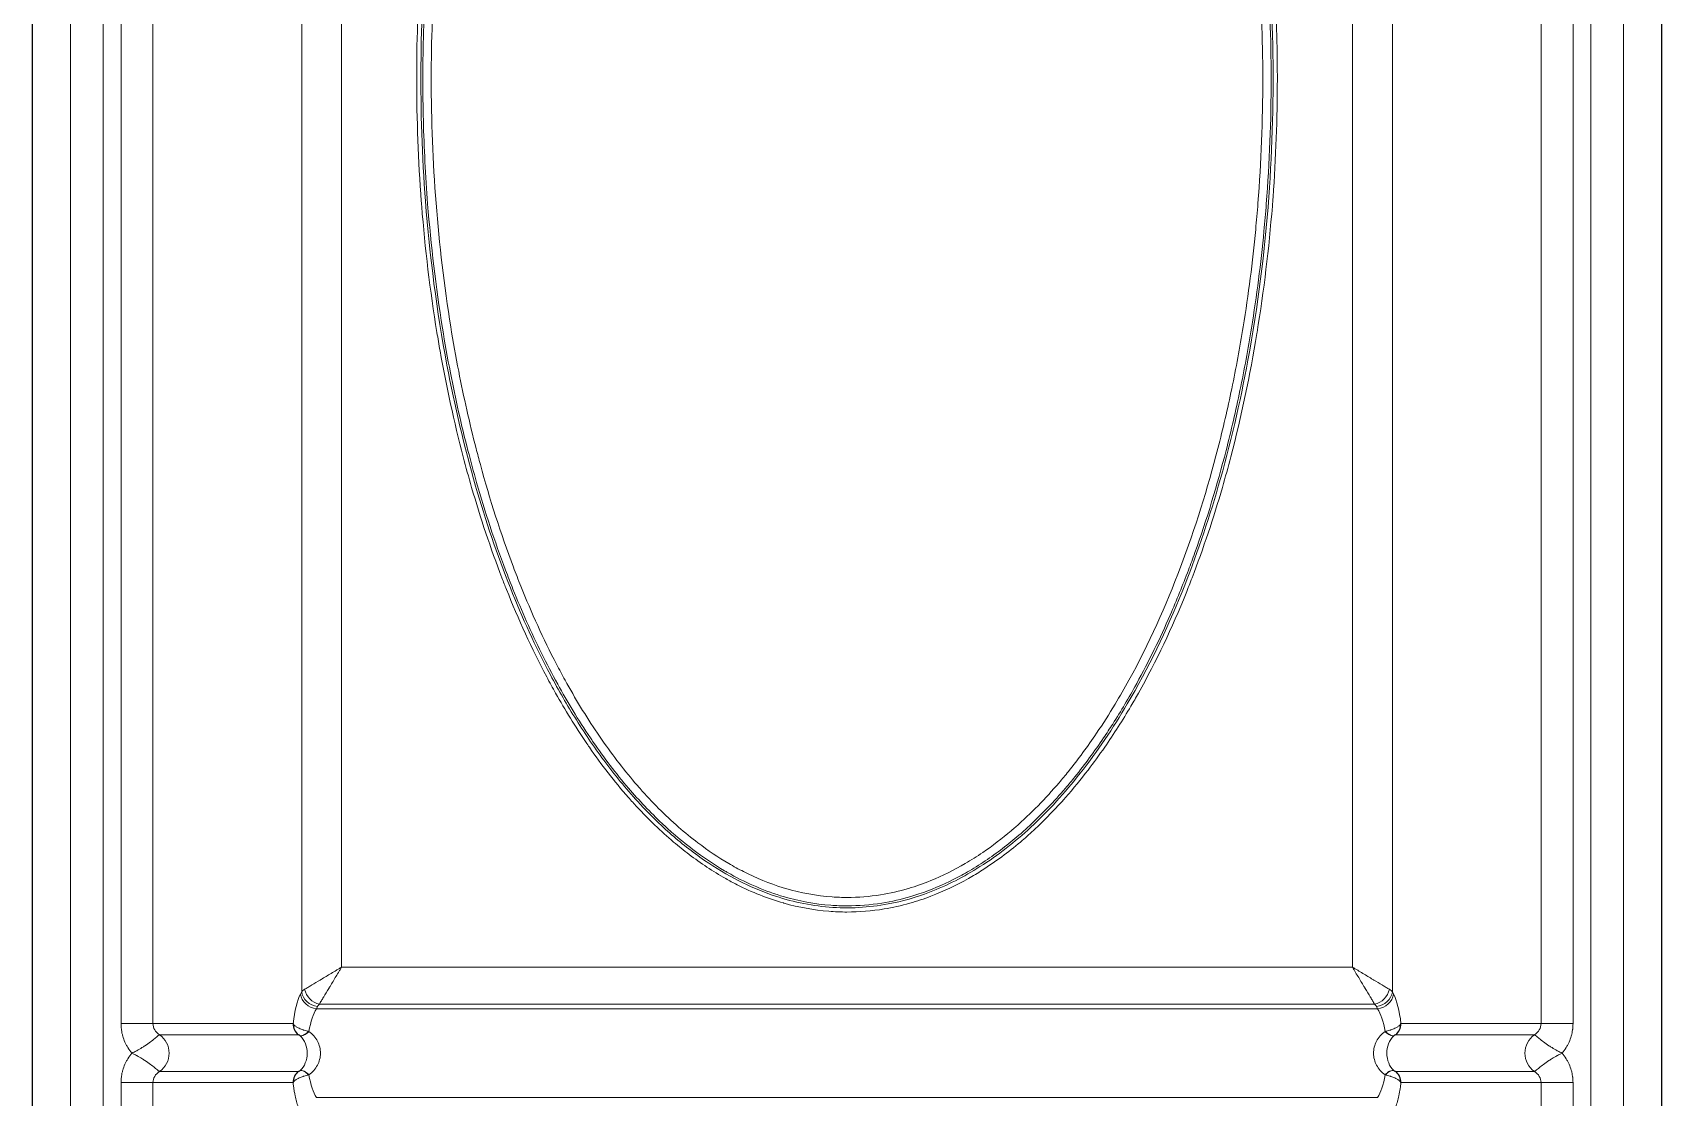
# Model space of a CAD drawing. Header units: millimetres. Extents: x 0 to 1486, y 0 to 1051.
# Drawn here: x 340.54 to 370.24, y 372.31 to 391.74 of the extents above; entities that cross this region are included whole.
import ezdxf

# ---------------------------------------------------------------- set-up
doc = ezdxf.new("R2010")
doc.units = ezdxf.units.MM
doc.header["$LTSCALE"] = 1.25
doc.layers.add('Sichtbare Kanten(DIN)', color=7, linetype='Continuous', lineweight=25, true_color=0x262659)
doc.layers.add('Sichtbare tangentiale Kanten(DIN)', color=7, linetype='Continuous', lineweight=15, true_color=0x1a1a3e)

msp = doc.modelspace()

# ---------------------------------------------------------------- linework, layer by layer
at = {"layer": 'Sichtbare Kanten(DIN)'}
for p, q in [((340.538, 298.796), (340.538, 411.92)), ((370.238, 411.92), (370.238, 298.796))]:
    msp.add_line(p, q, dxfattribs=at)
for centre, major_axis, ratio, start_param, end_param in [((345.53, 373.656), (0, 0.25), 0.970296, 1.570803, 2.513321), ((365.247, 373.656), (0, 0.25), 0.970296, 3.769864, 4.712382), ((345.577, 373.625), (0.169, 0.184), 0.314992, 3.841338, 4.381961), ((365.199, 373.625), (-0.169, 0.184), 0.314992, 1.901224, 2.441847), ((345.53, 372.581), (0, 0.25), 0.970296, 0.628271, 1.570789), ((345.577, 372.612), (-0.169, 0.184), 0.314992, 5.042817, 5.580031), ((365.199, 372.612), (0.169, 0.184), 0.314992, 0.703155, 1.240368), ((365.247, 372.581), (0, 0.25), 0.970296, 4.712396, 5.654914)]:
    msp.add_ellipse(centre, major_axis=major_axis, ratio=ratio, start_param=start_param, end_param=end_param, dxfattribs=at)
at = {"layer": 'Sichtbare tangentiale Kanten(DIN)'}
for p, q in [((341.232, 299.49), (341.232, 411.227)), ((341.823, 299.49), (341.823, 411.227)), ((368.954, 299.49), (368.954, 411.227)), ((369.545, 299.49), (369.545, 411.227)), ((342.151, 409.737), (342.151, 373.656)), ((342.733, 409.737), (342.733, 373.656)), ((368.044, 409.737), (368.044, 373.656)), ((368.626, 409.737), (368.626, 373.656)), ((345.445, 407.026), (345.445, 374.238)), ((346.172, 407.026), (346.172, 374.686)), ((364.604, 407.026), (364.604, 374.686)), ((365.332, 407.026), (365.332, 374.238)), ((346.172, 374.686), (364.604, 374.686)), ((345.445, 374.238), (345.423, 374.196)), ((365.332, 374.238), (365.353, 374.196)), ((345.736, 373.969), (345.714, 373.926)), ((345.714, 373.926), (365.062, 373.926)), ((345.768, 374.012), (365.008, 374.012)), ((365.041, 373.969), (365.062, 373.926)), ((342.733, 373.656), (342.151, 373.656)), ((345.287, 373.656), (342.733, 373.656)), ((365.489, 373.656), (368.044, 373.656)), ((368.044, 373.656), (368.626, 373.656)), ((345.387, 373.453), (342.854, 373.453)), ((365.389, 373.453), (367.923, 373.453)), ((342.854, 372.783), (345.387, 372.783)), ((367.923, 372.783), (365.389, 372.783)), ((342.733, 372.581), (342.151, 372.581)), ((342.151, 338.136), (342.151, 372.581)), ((342.733, 338.136), (342.733, 372.581)), ((342.733, 372.581), (345.287, 372.581)), ((368.044, 372.581), (365.489, 372.581)), ((368.044, 372.581), (368.626, 372.581)), ((368.044, 338.136), (368.044, 372.581)), ((368.626, 338.136), (368.626, 372.581)), ((345.714, 372.31), (365.062, 372.31))]:
    msp.add_line(p, q, dxfattribs=at)
for centre, start, end in [((342.618, 373.118), 305.1797, 54.8203), ((368.159, 373.118), 125.1797, 234.8203)]:
    msp.add_arc(centre, 0.41, start, end, dxfattribs=at)
for centre, major_axis, ratio, start_param, end_param in [((346.226, 374.186), (-0.803, 0), 0.281851, 5.844325, 6.048636), ((345.736, 374.238), (-0.267, 0.136), 0.876427, 0.526369, 1.990584), ((345.768, 374.282), (-0.212, 0.212), 0.822157, 0.88269, 2.258902), ((365.008, 374.282), (0.212, 0.212), 0.822157, 4.024283, 5.400495), ((365.041, 374.238), (0.267, 0.136), 0.876427, 4.292601, 5.756816), ((364.551, 374.186), (0.803, 0), 0.281851, 0.234549, 0.438861), ((345.554, 373.121), (0.001, 1.197), 0.249407, 0.455865, 1.108171), ((345.714, 374.196), (-0.267, 0.136), 0.876427, 0.526369, 1.990584), ((345.846, 373.118), (0, 0.9), 0.332438, 0.455272, 1.11457), ((346.261, 373.917), (-0.539, 0), 0.439726, 5.869599, 6.063499), ((364.515, 373.917), (0.539, 0), 0.439726, 0.219686, 0.413587), ((365.062, 374.196), (0.267, 0.136), 0.876427, 4.292601, 5.756816), ((364.931, 373.118), (0, 0.9), 0.332438, 5.168615, 5.827913), ((365.223, 373.121), (-0.001, 1.197), 0.249407, 5.175014, 5.827321), ((343.027, 373.656), (-0.294, 0), 0.850826, 0.000149, 0.942731), ((367.75, 373.656), (0.294, 0), 0.850826, 5.340455, 6.283036), ((345.577, 373.625), (-0.169, -0.184), 0.314992, 0.165941, 0.699745), ((365.199, 373.625), (0.169, -0.184), 0.314992, 5.58344, 6.117244), ((343.027, 372.581), (0.294, 0), 0.850826, 2.198862, 3.141444), ((345.577, 372.612), (-0.169, 0.184), 0.314992, 5.580031, 6.117244), ((365.199, 372.612), (0.169, 0.184), 0.314992, 0.165941, 0.703155), ((367.75, 372.581), (-0.294, 0), 0.850826, 3.141742, 4.084323), ((345.846, 373.118), (0, 0.9), 0.332438, 2.027021, 2.68632), ((364.931, 373.118), (0, 0.9), 0.332438, 3.596865, 4.256164)]:
    msp.add_ellipse(centre, major_axis=major_axis, ratio=ratio, start_param=start_param, end_param=end_param, dxfattribs=at)
for points, knots in [([(355.388, 406.085), (355.601, 406.085), (355.815, 406.068), (356.025, 406.035), (356.197, 406.008), (356.367, 405.971), (356.534, 405.924), (356.71, 405.874), (356.882, 405.814), (357.051, 405.744), (357.24, 405.665), (357.423, 405.575), (357.601, 405.475), (357.733, 405.4), (357.863, 405.32), (357.989, 405.235), (358.183, 405.103), (358.37, 404.96), (358.549, 404.809), (358.641, 404.731), (358.73, 404.651), (358.817, 404.57), (359.012, 404.387), (359.198, 404.195), (359.374, 403.994), (359.598, 403.74), (359.807, 403.474), (360.003, 403.198), (360.031, 403.158), (360.059, 403.118), (360.087, 403.078), (360.307, 402.76), (360.511, 402.431), (360.7, 402.094), (360.725, 402.05), (360.75, 402.006), (360.774, 401.962), (360.935, 401.667), (361.086, 401.366), (361.228, 401.061), (361.391, 400.708), (361.542, 400.35), (361.681, 399.987), (361.956, 399.272), (362.187, 398.54), (362.381, 397.8), (362.383, 397.794), (362.384, 397.788), (362.386, 397.782), (362.582, 397.033), (362.74, 396.275), (362.865, 395.511), (362.932, 395.106), (362.989, 394.699), (363.037, 394.291), (363.079, 393.931), (363.115, 393.569), (363.143, 393.207), (363.189, 392.628), (363.218, 392.047), (363.229, 391.466), (363.233, 391.273), (363.235, 391.081), (363.235, 390.889), (363.235, 390.168), (363.209, 389.448), (363.156, 388.73), (363.152, 388.677), (363.148, 388.623), (363.144, 388.57), (363.082, 387.799), (362.99, 387.03), (362.865, 386.266), (362.864, 386.258), (362.863, 386.25), (362.861, 386.243), (362.737, 385.487), (362.58, 384.736), (362.386, 383.996), (362.337, 383.809), (362.286, 383.623), (362.233, 383.438), (362.071, 382.88), (361.888, 382.328), (361.679, 381.786), (361.644, 381.693), (361.607, 381.6), (361.57, 381.507), (361.318, 380.882), (361.031, 380.271), (360.701, 379.683), (360.656, 379.605), (360.611, 379.527), (360.566, 379.449), (360.415, 379.194), (360.256, 378.943), (360.087, 378.699), (359.989, 378.558), (359.887, 378.418), (359.783, 378.282), (359.652, 378.111), (359.516, 377.945), (359.374, 377.783), (359.189, 377.573), (358.995, 377.371), (358.789, 377.181), (358.711, 377.109), (358.631, 377.038), (358.549, 376.969), (358.329, 376.783), (358.097, 376.61), (357.854, 376.455), (357.771, 376.402), (357.686, 376.351), (357.601, 376.303), (357.382, 376.179), (357.154, 376.071), (356.919, 375.981), (356.793, 375.933), (356.664, 375.89), (356.534, 375.853), (356.379, 375.809), (356.221, 375.774), (356.063, 375.748), (355.84, 375.711), (355.614, 375.692), (355.388, 375.692), (355.277, 375.692), (355.166, 375.697), (355.055, 375.706), (354.781, 375.728), (354.508, 375.778), (354.243, 375.853), (354.238, 375.854), (354.234, 375.856), (354.229, 375.857), (353.937, 375.94), (353.654, 376.054), (353.383, 376.191), (353.313, 376.227), (353.244, 376.264), (353.176, 376.303), (352.944, 376.434), (352.721, 376.582), (352.509, 376.743), (352.413, 376.816), (352.319, 376.891), (352.227, 376.969), (351.992, 377.168), (351.77, 377.383), (351.56, 377.608), (351.507, 377.666), (351.454, 377.724), (351.402, 377.783), (351.147, 378.074), (350.91, 378.381), (350.69, 378.699), (350.67, 378.728), (350.65, 378.757), (350.631, 378.786), (350.433, 379.077), (350.248, 379.377), (350.076, 379.683), (350.02, 379.782), (349.966, 379.881), (349.913, 379.981), (349.638, 380.499), (349.395, 381.033), (349.179, 381.578), (349.151, 381.647), (349.124, 381.716), (349.097, 381.786), (348.889, 382.328), (348.705, 382.88), (348.544, 383.438), (348.49, 383.623), (348.439, 383.809), (348.39, 383.996), (348.223, 384.635), (348.083, 385.281), (347.968, 385.932), (347.948, 386.043), (347.929, 386.155), (347.911, 386.266), (347.786, 387.03), (347.694, 387.799), (347.633, 388.57), (347.631, 388.598), (347.628, 388.627), (347.626, 388.655), (347.57, 389.398), (347.542, 390.143), (347.542, 390.889), (347.542, 390.96), (347.542, 391.03), (347.542, 391.101), (347.547, 391.804), (347.577, 392.507), (347.633, 393.207), (347.643, 393.338), (347.654, 393.468), (347.667, 393.598), (347.726, 394.238), (347.807, 394.877), (347.911, 395.511), (347.971, 395.874), (348.038, 396.237), (348.113, 396.597), (348.196, 396.994), (348.288, 397.389), (348.39, 397.782), (348.502, 398.208), (348.626, 398.632), (348.763, 399.051), (348.866, 399.367), (348.978, 399.681), (349.097, 399.991), (349.152, 400.133), (349.208, 400.274), (349.266, 400.414), (349.497, 400.974), (349.757, 401.521), (350.052, 402.05), (350.06, 402.065), (350.068, 402.079), (350.076, 402.094), (350.266, 402.431), (350.469, 402.76), (350.69, 403.078), (350.699, 403.092), (350.709, 403.106), (350.719, 403.12), (350.931, 403.423), (351.158, 403.716), (351.402, 403.994), (351.531, 404.14), (351.664, 404.282), (351.803, 404.419), (351.939, 404.554), (352.081, 404.684), (352.227, 404.809), (352.359, 404.921), (352.496, 405.028), (352.636, 405.129), (352.81, 405.254), (352.99, 405.37), (353.175, 405.475), (353.325, 405.559), (353.48, 405.637), (353.637, 405.706), (353.834, 405.792), (354.036, 405.865), (354.243, 405.924), (354.615, 406.029), (355.002, 406.085), (355.388, 406.085)], [0, 0, 0, 0, 0.639708, 0.639708, 0.639708, 1.160348, 1.160348, 1.160348, 1.708499, 1.708499, 1.708499, 2.321068, 2.321068, 2.321068, 2.777127, 2.777127, 2.777127, 3.481707, 3.481707, 3.481707, 3.840961, 3.840961, 3.840961, 4.642216, 4.642216, 4.642216, 5.656868, 5.656868, 5.656868, 5.802986, 5.802986, 5.802986, 6.963587, 6.963587, 6.963587, 7.114552, 7.114552, 7.114552, 8.124051, 8.124051, 8.124051, 9.289556, 9.289556, 9.289556, 11.587453, 11.587453, 11.587453, 11.605982, 11.605982, 11.605982, 13.927144, 13.927144, 13.927144, 15.159529, 15.159529, 15.159529, 16.248341, 16.248341, 16.248341, 17.992352, 17.992352, 17.992352, 18.569576, 18.569576, 18.569576, 20.730291, 20.730291, 20.730291, 20.890769, 20.890769, 20.890769, 23.211965, 23.211965, 23.211965, 23.235727, 23.235727, 23.235727, 25.53318, 25.53318, 25.53318, 26.112017, 26.112017, 26.112017, 27.854377, 27.854377, 27.854377, 28.153739, 28.153739, 28.153739, 30.175566, 30.175566, 30.175566, 30.445968, 30.445968, 30.445968, 31.33622, 31.33622, 31.33622, 31.85246, 31.85246, 31.85246, 32.496894, 32.496894, 32.496894, 33.336993, 33.336993, 33.336993, 33.657412, 33.657412, 33.657412, 34.522413, 34.522413, 34.522413, 34.818036, 34.818036, 34.818036, 35.57249, 35.57249, 35.57249, 35.978641, 35.978641, 35.978641, 36.46173, 36.46173, 36.46173, 37.139135, 37.139135, 37.139135, 37.472442, 37.472442, 37.472442, 38.299742, 38.299742, 38.299742, 38.313597, 38.313597, 38.313597, 39.224503, 39.224503, 39.224503, 39.460285, 39.460285, 39.460285, 40.259784, 40.259784, 40.259784, 40.620853, 40.620853, 40.620853, 41.545701, 41.545701, 41.545701, 41.781511, 41.781511, 41.781511, 42.942132, 42.942132, 42.942132, 43.047049, 43.047049, 43.047049, 44.102719, 44.102719, 44.102719, 44.442229, 44.442229, 44.442229, 46.200033, 46.200033, 46.200033, 46.423921, 46.423921, 46.423921, 48.166433, 48.166433, 48.166433, 48.745108, 48.745108, 48.745108, 50.727284, 50.727284, 50.727284, 51.066318, 51.066318, 51.066318, 53.387519, 53.387519, 53.387519, 53.473034, 53.473034, 53.473034, 55.708716, 55.708716, 55.708716, 55.921312, 55.921312, 55.921312, 58.029915, 58.029915, 58.029915, 58.421576, 58.421576, 58.421576, 60.351166, 60.351166, 60.351166, 61.455449, 61.455449, 61.455449, 62.672368, 62.672368, 62.672368, 63.995258, 63.995258, 63.995258, 64.993535, 64.993535, 64.993535, 65.448701, 65.448701, 65.448701, 67.264643, 67.264643, 67.264643, 67.314699, 67.314699, 67.314699, 68.475297, 68.475297, 68.475297, 68.525889, 68.525889, 68.525889, 69.636002, 69.636002, 69.636002, 70.220476, 70.220476, 70.220476, 70.796631, 70.796631, 70.796631, 71.316647, 71.316647, 71.316647, 71.957253, 71.957253, 71.957253, 72.473802, 72.473802, 72.473802, 73.117889, 73.117889, 73.117889, 74.278288, 74.278288, 74.278288, 74.278288]), ([(355.388, 406.009), (355.65, 406.009), (356.209, 405.953), (357.083, 405.683), (357.962, 405.199), (358.811, 404.508), (359.571, 403.68), (360.202, 402.797), (360.935, 401.561), (361.672, 399.917), (362.297, 397.932), (362.715, 396.046), (363.029, 393.956), (363.195, 391.512), (363.122, 388.657), (362.782, 385.96), (362.224, 383.554), (361.507, 381.443), (360.664, 379.68), (359.706, 378.251), (358.801, 377.248), (357.869, 376.514), (356.98, 376.055), (356.047, 375.787), (355.065, 375.733), (354.144, 375.933), (353.39, 376.256), (352.76, 376.635), (352.158, 377.111), (351.554, 377.706), (350.985, 378.395), (350.444, 379.189), (349.839, 380.243), (349.195, 381.659), (348.556, 383.549), (348.005, 385.905), (347.674, 388.474), (347.585, 391.127), (347.713, 393.698), (348.09, 396.35), (348.682, 398.675), (349.383, 400.561), (349.994, 401.828), (350.61, 402.847), (351.183, 403.642), (351.908, 404.454), (352.733, 405.147), (353.683, 405.68), (354.551, 405.953), (355.141, 406.009), (355.388, 406.009)], [0, 0, 0, 0, 0.801473, 1.708499, 2.777127, 3.840961, 5.018658, 6.172353, 7.114552, 9.351003, 11.587453, 13.373491, 15.159529, 17.94491, 20.730291, 23.740723, 26.112017, 28.153739, 30.445968, 31.987116, 33.336993, 34.522413, 35.57249, 36.368743, 37.472442, 38.554664, 39.224503, 39.965544, 40.78815, 41.545701, 42.532728, 43.487478, 44.442229, 46.200033, 48.166433, 50.445565, 53.473034, 55.947305, 58.421576, 61.208417, 63.995258, 65.629951, 67.264643, 68.228999, 69.222094, 70.220476, 71.519846, 72.473802, 73.523577, 74.278288, 74.278288, 74.278288, 74.278288]), ([(355.388, 405.973), (355.781, 405.973), (356.174, 405.912), (356.55, 405.802), (356.72, 405.752), (356.887, 405.691), (357.05, 405.622), (357.246, 405.538), (357.437, 405.441), (357.621, 405.334), (357.736, 405.266), (357.849, 405.194), (357.959, 405.119), (358.169, 404.975), (358.37, 404.817), (358.561, 404.65), (358.603, 404.613), (358.646, 404.575), (358.687, 404.537), (358.93, 404.314), (359.158, 404.076), (359.371, 403.826), (359.432, 403.755), (359.492, 403.683), (359.551, 403.61), (359.733, 403.383), (359.904, 403.149), (360.066, 402.909), (360.116, 402.835), (360.165, 402.76), (360.214, 402.685), (360.372, 402.438), (360.522, 402.185), (360.664, 401.928), (360.671, 401.915), (360.678, 401.902), (360.686, 401.888), (360.841, 401.604), (360.986, 401.314), (361.122, 401.021), (361.286, 400.669), (361.436, 400.312), (361.575, 399.95), (361.588, 399.916), (361.601, 399.881), (361.614, 399.846), (361.738, 399.519), (361.852, 399.189), (361.958, 398.856), (362.083, 398.463), (362.197, 398.066), (362.3, 397.667), (362.36, 397.433), (362.416, 397.198), (362.469, 396.962), (362.583, 396.455), (362.681, 395.945), (362.764, 395.432), (362.785, 395.3), (362.806, 395.168), (362.825, 395.035), (362.916, 394.415), (362.985, 393.792), (363.034, 393.167), (363.089, 392.462), (363.118, 391.754), (363.122, 391.047), (363.122, 390.994), (363.122, 390.941), (363.122, 390.889), (363.122, 390.128), (363.093, 389.368), (363.034, 388.61), (363.021, 388.445), (363.006, 388.279), (362.991, 388.113), (362.934, 387.522), (362.859, 386.932), (362.764, 386.345), (362.703, 385.965), (362.633, 385.585), (362.554, 385.208), (362.478, 384.84), (362.393, 384.474), (362.3, 384.11), (362.138, 383.482), (361.95, 382.859), (361.731, 382.248), (361.693, 382.142), (361.654, 382.036), (361.614, 381.931), (361.51, 381.655), (361.399, 381.381), (361.281, 381.109), (361.096, 380.685), (360.894, 380.267), (360.67, 379.861), (360.668, 379.857), (360.666, 379.853), (360.664, 379.849), (360.528, 379.602), (360.385, 379.36), (360.233, 379.122), (360.178, 379.037), (360.123, 378.952), (360.066, 378.869), (359.902, 378.626), (359.728, 378.389), (359.544, 378.159), (359.487, 378.089), (359.429, 378.02), (359.371, 377.951), (359.164, 377.709), (358.944, 377.478), (358.71, 377.261), (358.661, 377.216), (358.611, 377.171), (358.561, 377.127), (358.366, 376.957), (358.162, 376.798), (357.948, 376.652), (357.841, 376.579), (357.732, 376.51), (357.621, 376.444), (357.527, 376.39), (357.432, 376.338), (357.336, 376.289), (357.13, 376.185), (356.918, 376.095), (356.699, 376.022), (356.65, 376.005), (356.6, 375.99), (356.55, 375.975), (356.378, 375.924), (356.203, 375.884), (356.026, 375.856), (355.815, 375.822), (355.602, 375.805), (355.388, 375.805), (355.29, 375.805), (355.191, 375.808), (355.093, 375.816), (354.799, 375.838), (354.508, 375.892), (354.226, 375.975), (354.21, 375.98), (354.193, 375.985), (354.177, 375.99), (353.839, 376.094), (353.515, 376.239), (353.21, 376.413), (353.192, 376.423), (353.174, 376.434), (353.156, 376.444), (352.955, 376.562), (352.763, 376.692), (352.578, 376.832), (352.454, 376.926), (352.333, 377.025), (352.216, 377.127), (352.148, 377.186), (352.082, 377.247), (352.016, 377.308), (351.801, 377.511), (351.598, 377.726), (351.407, 377.95), (351.176, 378.22), (350.962, 378.502), (350.762, 378.793), (350.745, 378.818), (350.727, 378.843), (350.71, 378.869), (350.601, 379.03), (350.496, 379.195), (350.394, 379.362), (350.297, 379.522), (350.203, 379.685), (350.113, 379.849), (350.01, 380.035), (349.912, 380.223), (349.818, 380.413), (349.629, 380.796), (349.457, 381.186), (349.298, 381.581), (349.252, 381.697), (349.206, 381.814), (349.162, 381.931), (348.964, 382.456), (348.789, 382.989), (348.635, 383.528), (348.58, 383.721), (348.527, 383.915), (348.477, 384.11), (348.356, 384.579), (348.25, 385.052), (348.158, 385.527), (348.105, 385.799), (348.056, 386.072), (348.012, 386.345), (347.891, 387.096), (347.802, 387.852), (347.742, 388.61), (347.722, 388.866), (347.706, 389.123), (347.693, 389.379), (347.667, 389.882), (347.654, 390.385), (347.654, 390.889), (347.654, 391.282), (347.662, 391.676), (347.678, 392.07), (347.692, 392.436), (347.714, 392.802), (347.743, 393.167), (347.784, 393.697), (347.84, 394.225), (347.911, 394.751), (347.942, 394.979), (347.976, 395.206), (348.012, 395.432), (348.092, 395.923), (348.185, 396.411), (348.292, 396.896), (348.35, 397.154), (348.411, 397.411), (348.477, 397.667), (348.592, 398.115), (348.721, 398.56), (348.865, 399), (348.957, 399.284), (349.056, 399.566), (349.162, 399.846), (349.193, 399.929), (349.225, 400.011), (349.258, 400.094), (349.4, 400.454), (349.553, 400.811), (349.72, 401.162), (349.844, 401.421), (349.974, 401.677), (350.113, 401.928), (350.169, 402.03), (350.226, 402.131), (350.285, 402.232), (350.414, 402.452), (350.549, 402.669), (350.692, 402.882), (350.698, 402.891), (350.704, 402.9), (350.71, 402.909), (350.847, 403.112), (350.991, 403.311), (351.143, 403.505), (351.228, 403.614), (351.315, 403.721), (351.405, 403.827), (351.594, 404.047), (351.793, 404.258), (352.004, 404.458), (352.074, 404.523), (352.144, 404.588), (352.216, 404.65), (352.399, 404.811), (352.591, 404.962), (352.792, 405.101), (352.91, 405.183), (353.031, 405.261), (353.155, 405.334), (353.325, 405.433), (353.5, 405.523), (353.68, 405.602), (353.857, 405.68), (354.04, 405.747), (354.226, 405.802), (354.367, 405.843), (354.51, 405.878), (354.654, 405.904), (354.896, 405.949), (355.142, 405.973), (355.388, 405.973)], [0, 0, 0, 0, 1.13436, 1.13436, 1.13436, 1.648132, 1.648132, 1.648132, 2.268893, 2.268893, 2.268893, 2.658644, 2.658644, 2.658644, 3.403508, 3.403508, 3.403508, 3.570243, 3.570243, 3.570243, 4.538009, 4.538009, 4.538009, 4.814995, 4.814995, 4.814995, 5.672522, 5.672522, 5.672522, 5.936787, 5.936787, 5.936787, 6.807049, 6.807049, 6.807049, 6.85221, 6.85221, 6.85221, 7.813767, 7.813767, 7.813767, 8.965202, 8.965202, 8.965202, 9.076064, 9.076064, 9.076064, 10.116636, 10.116636, 10.116636, 11.345066, 11.345066, 11.345066, 12.065149, 12.065149, 12.065149, 13.614093, 13.614093, 13.614093, 14.013663, 14.013663, 14.013663, 15.88308, 15.88308, 15.88308, 17.995019, 17.995019, 17.995019, 18.152131, 18.152131, 18.152131, 20.421151, 20.421151, 20.421151, 20.917399, 20.917399, 20.917399, 22.690238, 22.690238, 22.690238, 23.83978, 23.83978, 23.83978, 24.959232, 24.959232, 24.959232, 26.893631, 26.893631, 26.893631, 27.228211, 27.228211, 27.228211, 28.107348, 28.107348, 28.107348, 29.483886, 29.483886, 29.483886, 29.497213, 29.497213, 29.497213, 30.332062, 30.332062, 30.332062, 30.631736, 30.631736, 30.631736, 31.500075, 31.500075, 31.500075, 31.766262, 31.766262, 31.766262, 32.704434, 32.704434, 32.704434, 32.900755, 32.900755, 32.900755, 33.658217, 33.658217, 33.658217, 34.035302, 34.035302, 34.035302, 34.350766, 34.350766, 34.350766, 35.019428, 35.019428, 35.019428, 35.169775, 35.169775, 35.169775, 35.688089, 35.688089, 35.688089, 36.304253, 36.304253, 36.304253, 36.588432, 36.588432, 36.588432, 37.438768, 37.438768, 37.438768, 37.488776, 37.488776, 37.488776, 38.512582, 38.512582, 38.512582, 38.573276, 38.573276, 38.573276, 39.250927, 39.250927, 39.250927, 39.707763, 39.707763, 39.707763, 39.971507, 39.971507, 39.971507, 40.840853, 40.840853, 40.840853, 41.886498, 41.886498, 41.886498, 41.976802, 41.976802, 41.976802, 42.555048, 42.555048, 42.555048, 43.111289, 43.111289, 43.111289, 43.74126, 43.74126, 43.74126, 45.007841, 45.007841, 45.007841, 45.380295, 45.380295, 45.380295, 47.050279, 47.050279, 47.050279, 47.649332, 47.649332, 47.649332, 49.092716, 49.092716, 49.092716, 49.918292, 49.918292, 49.918292, 52.18734, 52.18734, 52.18734, 52.954306, 52.954306, 52.954306, 54.456398, 54.456398, 54.456398, 55.632024, 55.632024, 55.632024, 56.72542, 56.72542, 56.72542, 58.309742, 58.309742, 58.309742, 58.994445, 58.994445, 58.994445, 60.475949, 60.475949, 60.475949, 61.263459, 61.263459, 61.263459, 62.642156, 62.642156, 62.642156, 63.532468, 63.532468, 63.532468, 63.795658, 63.795658, 63.795658, 64.94916, 64.94916, 64.94916, 65.801482, 65.801482, 65.801482, 66.146102, 66.146102, 66.146102, 66.904062, 66.904062, 66.904062, 66.935983, 66.935983, 66.935983, 67.662022, 67.662022, 67.662022, 68.070543, 68.070543, 68.070543, 68.924954, 68.924954, 68.924954, 69.205049, 69.205049, 69.205049, 69.919449, 69.919449, 69.919449, 70.33964, 70.33964, 70.33964, 70.911285, 70.911285, 70.911285, 71.474241, 71.474241, 71.474241, 71.898749, 71.898749, 71.898749, 72.608523, 72.608523, 72.608523, 72.608523]), ([(355.388, 405.819), (355.595, 405.819), (355.802, 405.802), (356.006, 405.769), (356.175, 405.742), (356.343, 405.704), (356.507, 405.655), (356.671, 405.607), (356.832, 405.548), (356.99, 405.481), (357.18, 405.4), (357.365, 405.306), (357.544, 405.201), (357.656, 405.136), (357.765, 405.066), (357.872, 404.993), (358.077, 404.852), (358.273, 404.698), (358.46, 404.535), (358.502, 404.498), (358.543, 404.461), (358.584, 404.424), (358.818, 404.209), (359.038, 403.979), (359.245, 403.738), (359.248, 403.735), (359.251, 403.731), (359.255, 403.727), (359.449, 403.5), (359.632, 403.262), (359.805, 403.018), (359.85, 402.953), (359.895, 402.889), (359.939, 402.823), (360.151, 402.51), (360.347, 402.186), (360.53, 401.855), (360.537, 401.841), (360.544, 401.828), (360.551, 401.815), (360.68, 401.58), (360.801, 401.341), (360.916, 401.099), (361.073, 400.77), (361.218, 400.436), (361.353, 400.097), (361.393, 399.996), (361.432, 399.894), (361.471, 399.792), (361.594, 399.468), (361.707, 399.14), (361.812, 398.809), (361.937, 398.419), (362.049, 398.025), (362.151, 397.629), (362.201, 397.436), (362.248, 397.243), (362.292, 397.05), (362.418, 396.506), (362.524, 395.958), (362.613, 395.408), (362.634, 395.276), (362.654, 395.145), (362.674, 395.013), (362.764, 394.396), (362.833, 393.777), (362.881, 393.156), (362.936, 392.454), (362.965, 391.75), (362.969, 391.046), (362.969, 390.993), (362.969, 390.941), (362.969, 390.889), (362.969, 390.132), (362.94, 389.376), (362.881, 388.622), (362.869, 388.462), (362.855, 388.302), (362.84, 388.142), (362.783, 387.549), (362.708, 386.958), (362.613, 386.369), (362.552, 385.991), (362.482, 385.614), (362.404, 385.239), (362.328, 384.874), (362.244, 384.51), (362.151, 384.149), (361.963, 383.416), (361.738, 382.693), (361.471, 381.985), (361.204, 381.277), (360.894, 380.585), (360.53, 379.923), (360.448, 379.775), (360.364, 379.628), (360.277, 379.483), (360.169, 379.304), (360.057, 379.128), (359.939, 378.954), (359.777, 378.715), (359.606, 378.481), (359.424, 378.256), (359.369, 378.186), (359.312, 378.118), (359.254, 378.051), (359.008, 377.763), (358.744, 377.491), (358.46, 377.242), (358.434, 377.22), (358.408, 377.198), (358.383, 377.176), (358.216, 377.035), (358.042, 376.901), (357.862, 376.778), (357.758, 376.707), (357.652, 376.64), (357.543, 376.576), (357.341, 376.458), (357.131, 376.353), (356.915, 376.265), (356.781, 376.211), (356.645, 376.163), (356.507, 376.122), (356.341, 376.073), (356.172, 376.034), (356.002, 376.007), (355.799, 375.974), (355.594, 375.958), (355.388, 375.958), (355.298, 375.958), (355.209, 375.961), (355.119, 375.967), (354.832, 375.987), (354.546, 376.04), (354.27, 376.122), (354.254, 376.127), (354.238, 376.131), (354.222, 376.136), (353.974, 376.213), (353.733, 376.312), (353.502, 376.429), (353.411, 376.476), (353.321, 376.525), (353.233, 376.576), (353.038, 376.691), (352.851, 376.817), (352.671, 376.954), (352.549, 377.046), (352.431, 377.142), (352.317, 377.242), (352.067, 377.461), (351.833, 377.697), (351.614, 377.945), (351.583, 377.98), (351.552, 378.015), (351.522, 378.051), (351.296, 378.315), (351.085, 378.593), (350.888, 378.88), (350.871, 378.905), (350.854, 378.929), (350.837, 378.954), (350.625, 379.268), (350.429, 379.591), (350.247, 379.923), (350.194, 380.018), (350.143, 380.114), (350.092, 380.211), (349.851, 380.675), (349.635, 381.152), (349.44, 381.638), (349.394, 381.753), (349.349, 381.869), (349.305, 381.985), (349.074, 382.598), (348.875, 383.222), (348.703, 383.854), (348.677, 383.952), (348.651, 384.05), (348.625, 384.149), (348.505, 384.615), (348.4, 385.084), (348.308, 385.557), (348.255, 385.827), (348.207, 386.098), (348.163, 386.369), (348.043, 387.116), (347.954, 387.868), (347.895, 388.622), (347.836, 389.376), (347.807, 390.132), (347.807, 390.889), (347.807, 391.236), (347.813, 391.584), (347.826, 391.932), (347.84, 392.34), (347.863, 392.748), (347.895, 393.155), (347.936, 393.682), (347.992, 394.207), (348.063, 394.731), (348.094, 394.957), (348.127, 395.183), (348.164, 395.408), (348.251, 395.949), (348.355, 396.487), (348.477, 397.021), (348.524, 397.224), (348.573, 397.427), (348.625, 397.629), (348.74, 398.074), (348.868, 398.515), (349.01, 398.952), (349.102, 399.234), (349.201, 399.514), (349.305, 399.792), (349.373, 399.971), (349.443, 400.148), (349.516, 400.325), (349.732, 400.847), (349.975, 401.359), (350.247, 401.855), (350.302, 401.955), (350.359, 402.055), (350.417, 402.154), (350.55, 402.382), (350.69, 402.605), (350.837, 402.823), (350.901, 402.917), (350.966, 403.011), (351.032, 403.103), (351.187, 403.318), (351.35, 403.526), (351.522, 403.727), (351.707, 403.943), (351.903, 404.151), (352.11, 404.347), (352.177, 404.411), (352.246, 404.474), (352.317, 404.535), (352.496, 404.692), (352.683, 404.84), (352.879, 404.975), (352.994, 405.055), (353.112, 405.131), (353.233, 405.201), (353.397, 405.298), (353.567, 405.385), (353.741, 405.462), (353.913, 405.537), (354.09, 405.602), (354.27, 405.655), (354.405, 405.695), (354.543, 405.728), (354.682, 405.754), (354.915, 405.797), (355.152, 405.819), (355.388, 405.819)], [0, 0, 0, 0, 0.620901, 0.620901, 0.620901, 1.134291, 1.134291, 1.134291, 1.648132, 1.648132, 1.648132, 2.268896, 2.268896, 2.268896, 2.658644, 2.658644, 2.658644, 3.403509, 3.403509, 3.403509, 3.570243, 3.570243, 3.570243, 4.522872, 4.522872, 4.522872, 4.538033, 4.538033, 4.538033, 5.435647, 5.435647, 5.435647, 5.672526, 5.672526, 5.672526, 6.807049, 6.807049, 6.807049, 6.85221, 6.85221, 6.85221, 7.65563, 7.65563, 7.65563, 8.748582, 8.748582, 8.748582, 9.07605, 9.07605, 9.07605, 10.116636, 10.116636, 10.116636, 11.345061, 11.345061, 11.345061, 11.940907, 11.940907, 11.940907, 13.614094, 13.614094, 13.614094, 14.013663, 14.013663, 14.013663, 15.883041, 15.883041, 15.883041, 17.995019, 17.995019, 17.995019, 18.152131, 18.152131, 18.152131, 20.421151, 20.421151, 20.421151, 20.902488, 20.902488, 20.902488, 22.690208, 22.690208, 22.690208, 23.83978, 23.83978, 23.83978, 24.959232, 24.959232, 24.959232, 27.228332, 27.228332, 27.228332, 29.497264, 29.497264, 29.497264, 30.004132, 30.004132, 30.004132, 30.631822, 30.631822, 30.631822, 31.500075, 31.500075, 31.500075, 31.766262, 31.766262, 31.766262, 32.900744, 32.900744, 32.900744, 33.002604, 33.002604, 33.002604, 33.658217, 33.658217, 33.658217, 34.035386, 34.035386, 34.035386, 34.737409, 34.737409, 34.737409, 35.169886, 35.169886, 35.169886, 35.688089, 35.688089, 35.688089, 36.304254, 36.304254, 36.304254, 36.573387, 36.573387, 36.573387, 37.438768, 37.438768, 37.438768, 37.488776, 37.488776, 37.488776, 38.267108, 38.267108, 38.267108, 38.573188, 38.573188, 38.573188, 39.250927, 39.250927, 39.250927, 39.707618, 39.707618, 39.707618, 40.702482, 40.702482, 40.702482, 40.842288, 40.842288, 40.842288, 41.886498, 41.886498, 41.886498, 41.976801, 41.976801, 41.976801, 43.111293, 43.111293, 43.111293, 43.438274, 43.438274, 43.438274, 45.007841, 45.007841, 45.007841, 45.380294, 45.380294, 45.380294, 47.344178, 47.344178, 47.344178, 47.649338, 47.649338, 47.649338, 49.092716, 49.092716, 49.092716, 49.918319, 49.918319, 49.918319, 52.187343, 52.187343, 52.187343, 54.456392, 54.456392, 54.456392, 55.49965, 55.49965, 55.49965, 56.725435, 56.725435, 56.725435, 58.309742, 58.309742, 58.309742, 58.994439, 58.994439, 58.994439, 60.637765, 60.637765, 60.637765, 61.26347, 61.26347, 61.26347, 62.642156, 62.642156, 62.642156, 63.532496, 63.532496, 63.532496, 64.10511, 64.10511, 64.10511, 65.801507, 65.801507, 65.801507, 66.146102, 66.146102, 66.146102, 66.936006, 66.936006, 66.936006, 67.277478, 67.277478, 67.277478, 68.070691, 68.070691, 68.070691, 68.924954, 68.924954, 68.924954, 69.205049, 69.205049, 69.205049, 69.919449, 69.919449, 69.919449, 70.339628, 70.339628, 70.339628, 70.911285, 70.911285, 70.911285, 71.474194, 71.474194, 71.474194, 71.898749, 71.898749, 71.898749, 72.608523, 72.608523, 72.608523, 72.608523]), ([(346.172, 374.686), (346.156, 374.676), (346.14, 374.667), (346.125, 374.657), (346.109, 374.648), (346.093, 374.638), (346.077, 374.629), (346.045, 374.61), (346.014, 374.591), (345.982, 374.572), (345.92, 374.535), (345.858, 374.498), (345.799, 374.462), (345.794, 374.459), (345.788, 374.456), (345.783, 374.452), (345.73, 374.42), (345.679, 374.39), (345.632, 374.362), (345.63, 374.36), (345.628, 374.359), (345.625, 374.357), (345.602, 374.344), (345.58, 374.331), (345.56, 374.318), (345.549, 374.312), (345.538, 374.305), (345.528, 374.299), (345.517, 374.293), (345.508, 374.287), (345.499, 374.282)], [0, 0, 0, 0, 0.0582986, 0.0582986, 0.0582986, 0.1166461, 0.1166461, 0.1166461, 0.2333101, 0.2333101, 0.2333101, 0.4661518, 0.4661518, 0.4661518, 0.4879572, 0.4879572, 0.4879572, 0.6992172, 0.6992172, 0.6992172, 0.7101229, 0.7101229, 0.7101229, 0.81566, 0.81566, 0.81566, 0.8738958, 0.8738958, 0.8738958, 0.9322887, 0.9322887, 0.9322887, 0.9322887]), ([(346.172, 374.686), (346.163, 374.67), (346.153, 374.654), (346.144, 374.638), (346.134, 374.622), (346.125, 374.606), (346.115, 374.591), (346.096, 374.559), (346.077, 374.527), (346.058, 374.496), (346.021, 374.434), (345.984, 374.372), (345.949, 374.313), (345.945, 374.308), (345.942, 374.302), (345.939, 374.297), (345.907, 374.244), (345.876, 374.193), (345.848, 374.146), (345.847, 374.144), (345.845, 374.141), (345.844, 374.139), (345.83, 374.116), (345.817, 374.094), (345.805, 374.074), (345.798, 374.062), (345.792, 374.052), (345.785, 374.041), (345.779, 374.031), (345.774, 374.021), (345.768, 374.012)], [0, 0, 0, 0, 0.0582986, 0.0582986, 0.0582986, 0.1166461, 0.1166461, 0.1166461, 0.2333101, 0.2333101, 0.2333101, 0.4661518, 0.4661518, 0.4661518, 0.4879572, 0.4879572, 0.4879572, 0.6992172, 0.6992172, 0.6992172, 0.7101229, 0.7101229, 0.7101229, 0.81566, 0.81566, 0.81566, 0.8738958, 0.8738958, 0.8738958, 0.9322887, 0.9322887, 0.9322887, 0.9322887]), ([(364.604, 374.686), (364.62, 374.676), (364.636, 374.667), (364.652, 374.657), (364.668, 374.648), (364.684, 374.638), (364.7, 374.629), (364.731, 374.61), (364.763, 374.591), (364.794, 374.572), (364.857, 374.535), (364.918, 374.498), (364.977, 374.462), (364.983, 374.459), (364.988, 374.456), (364.994, 374.452), (365.047, 374.42), (365.098, 374.39), (365.144, 374.362), (365.146, 374.36), (365.149, 374.359), (365.151, 374.357), (365.174, 374.344), (365.196, 374.331), (365.217, 374.318), (365.228, 374.312), (365.239, 374.305), (365.249, 374.299), (365.259, 374.293), (365.269, 374.287), (365.278, 374.282)], [0, 0, 0, 0, 0.0582986, 0.0582986, 0.0582986, 0.1166461, 0.1166461, 0.1166461, 0.2333101, 0.2333101, 0.2333101, 0.4661518, 0.4661518, 0.4661518, 0.4879572, 0.4879572, 0.4879572, 0.6992172, 0.6992172, 0.6992172, 0.7101229, 0.7101229, 0.7101229, 0.81566, 0.81566, 0.81566, 0.8738958, 0.8738958, 0.8738958, 0.9322887, 0.9322887, 0.9322887, 0.9322887]), ([(364.604, 374.686), (364.614, 374.67), (364.623, 374.654), (364.633, 374.638), (364.642, 374.622), (364.652, 374.606), (364.661, 374.591), (364.68, 374.559), (364.699, 374.527), (364.718, 374.496), (364.756, 374.434), (364.792, 374.372), (364.828, 374.313), (364.831, 374.308), (364.835, 374.302), (364.838, 374.297), (364.87, 374.244), (364.9, 374.193), (364.928, 374.146), (364.93, 374.144), (364.931, 374.141), (364.933, 374.139), (364.946, 374.116), (364.96, 374.094), (364.972, 374.074), (364.978, 374.062), (364.985, 374.052), (364.991, 374.041), (364.997, 374.031), (365.003, 374.021), (365.008, 374.012)], [0, 0, 0, 0, 0.0582986, 0.0582986, 0.0582986, 0.1166461, 0.1166461, 0.1166461, 0.2333101, 0.2333101, 0.2333101, 0.4661518, 0.4661518, 0.4661518, 0.4879572, 0.4879572, 0.4879572, 0.6992172, 0.6992172, 0.6992172, 0.7101229, 0.7101229, 0.7101229, 0.81566, 0.81566, 0.81566, 0.8738958, 0.8738958, 0.8738958, 0.9322887, 0.9322887, 0.9322887, 0.9322887]), ([(342.348, 373.118), (342.321, 373.15), (342.296, 373.184), (342.275, 373.22), (342.265, 373.236), (342.255, 373.253), (342.246, 373.27), (342.237, 373.287), (342.229, 373.304), (342.221, 373.321), (342.206, 373.357), (342.193, 373.393), (342.182, 373.429), (342.18, 373.439), (342.177, 373.448), (342.175, 373.457), (342.172, 373.466), (342.17, 373.476), (342.168, 373.485), (342.164, 373.504), (342.161, 373.523), (342.159, 373.541), (342.158, 373.546), (342.157, 373.551), (342.157, 373.556), (342.155, 373.57), (342.154, 373.584), (342.153, 373.598), (342.151, 373.617), (342.151, 373.636), (342.151, 373.656)], [-0.5861318, -0.5861318, -0.5861318, -0.5861318, -0.4612566, -0.4612566, -0.4612566, -0.4035995, -0.4035995, -0.4035995, -0.3459425, -0.3459425, -0.3459425, -0.2306283, -0.2306283, -0.2306283, -0.2018002, -0.2018002, -0.2018002, -0.1729712, -0.1729712, -0.1729712, -0.1153142, -0.1153142, -0.1153142, -0.1008995, -0.1008995, -0.1008995, -0.0576571, -0.0576571, -0.0576571, 0, 0, 0, 0]), ([(345.577, 373.515), (345.57, 373.516), (345.563, 373.517), (345.556, 373.519), (345.549, 373.521), (345.541, 373.522), (345.534, 373.524), (345.519, 373.528), (345.503, 373.532), (345.488, 373.537), (345.482, 373.539), (345.477, 373.541), (345.471, 373.542), (345.446, 373.551), (345.421, 373.561), (345.398, 373.572), (345.388, 373.576), (345.379, 373.581), (345.37, 373.586), (345.353, 373.595), (345.339, 373.605), (345.327, 373.614), (345.323, 373.617), (345.32, 373.619), (345.317, 373.622), (345.311, 373.627), (345.307, 373.631), (345.302, 373.636), (345.299, 373.639), (345.296, 373.643), (345.294, 373.646), (345.291, 373.649), (345.289, 373.652), (345.287, 373.656)], [0, 0, 0, 0, 0.0254049, 0.0254049, 0.0254049, 0.0508108, 0.0508108, 0.0508108, 0.1015565, 0.1015565, 0.1015565, 0.1196902, 0.1196902, 0.1196902, 0.2030972, 0.2030972, 0.2030972, 0.2393804, 0.2393804, 0.2393804, 0.3046279, 0.3046279, 0.3046279, 0.32278, 0.32278, 0.32278, 0.3553827, 0.3553827, 0.3553827, 0.380761, 0.380761, 0.380761, 0.4061752, 0.4061752, 0.4061752, 0.4061752]), ([(365.199, 373.515), (365.206, 373.516), (365.213, 373.517), (365.221, 373.519), (365.228, 373.521), (365.235, 373.522), (365.243, 373.524), (365.258, 373.528), (365.273, 373.532), (365.289, 373.537), (365.294, 373.539), (365.299, 373.541), (365.305, 373.542), (365.33, 373.551), (365.355, 373.561), (365.378, 373.572), (365.388, 373.576), (365.398, 373.581), (365.407, 373.586), (365.423, 373.595), (365.438, 373.605), (365.45, 373.614), (365.453, 373.617), (365.457, 373.619), (365.46, 373.622), (365.465, 373.627), (365.47, 373.631), (365.474, 373.636), (365.477, 373.639), (365.48, 373.643), (365.483, 373.646), (365.485, 373.649), (365.488, 373.652), (365.489, 373.656)], [0, 0, 0, 0, 0.0254049, 0.0254049, 0.0254049, 0.0508108, 0.0508108, 0.0508108, 0.1015565, 0.1015565, 0.1015565, 0.1196902, 0.1196902, 0.1196902, 0.2030972, 0.2030972, 0.2030972, 0.2393804, 0.2393804, 0.2393804, 0.3046279, 0.3046279, 0.3046279, 0.32278, 0.32278, 0.32278, 0.3553827, 0.3553827, 0.3553827, 0.380761, 0.380761, 0.380761, 0.4061752, 0.4061752, 0.4061752, 0.4061752]), ([(368.429, 373.118), (368.455, 373.15), (368.48, 373.184), (368.502, 373.22), (368.512, 373.236), (368.521, 373.253), (368.53, 373.27), (368.539, 373.287), (368.548, 373.304), (368.555, 373.321), (368.571, 373.357), (368.584, 373.393), (368.594, 373.429), (368.597, 373.439), (368.599, 373.448), (368.602, 373.457), (368.604, 373.466), (368.606, 373.476), (368.608, 373.485), (368.612, 373.504), (368.615, 373.523), (368.618, 373.541), (368.619, 373.546), (368.619, 373.551), (368.62, 373.556), (368.622, 373.57), (368.623, 373.584), (368.624, 373.598), (368.625, 373.617), (368.626, 373.636), (368.626, 373.656)], [-0.5861318, -0.5861318, -0.5861318, -0.5861318, -0.4612566, -0.4612566, -0.4612566, -0.4035995, -0.4035995, -0.4035995, -0.3459425, -0.3459425, -0.3459425, -0.2306283, -0.2306283, -0.2306283, -0.2018002, -0.2018002, -0.2018002, -0.1729712, -0.1729712, -0.1729712, -0.1153142, -0.1153142, -0.1153142, -0.1008995, -0.1008995, -0.1008995, -0.0576571, -0.0576571, -0.0576571, 0, 0, 0, 0]), ([(342.854, 373.453), (342.849, 373.451), (342.843, 373.447), (342.835, 373.441), (342.834, 373.44), (342.832, 373.439), (342.831, 373.438), (342.822, 373.431), (342.81, 373.421), (342.796, 373.41), (342.786, 373.402), (342.776, 373.393), (342.765, 373.384), (342.742, 373.366), (342.716, 373.345), (342.687, 373.323), (342.657, 373.301), (342.624, 373.278), (342.588, 373.254), (342.571, 373.242), (342.552, 373.23), (342.533, 373.218), (342.504, 373.201), (342.474, 373.183), (342.443, 373.166), (342.44, 373.164), (342.436, 373.162), (342.432, 373.16), (342.405, 373.146), (342.376, 373.131), (342.348, 373.118)], [0, 0, 0, 0, 0.0968985, 0.0968985, 0.0968985, 0.1104843, 0.1104843, 0.1104843, 0.2190223, 0.2190223, 0.2190223, 0.2906956, 0.2906956, 0.2906956, 0.433902, 0.433902, 0.433902, 0.5763548, 0.5763548, 0.5763548, 0.646788, 0.646788, 0.646788, 0.7528855, 0.7528855, 0.7528855, 0.765343, 0.765343, 0.765343, 0.8598353, 0.8598353, 0.8598353, 0.8598353]), ([(345.42, 373.434), (345.417, 373.437), (345.414, 373.439), (345.411, 373.442), (345.407, 373.445), (345.403, 373.448), (345.399, 373.45), (345.397, 373.451), (345.395, 373.451), (345.393, 373.452), (345.391, 373.453), (345.389, 373.453), (345.387, 373.453)], [0, 0, 0, 0, 0.01437809, 0.01437809, 0.01437809, 0.03394247, 0.03394247, 0.03394247, 0.04321096, 0.04321096, 0.04321096, 0.05759344, 0.05759344, 0.05759344, 0.05759344]), ([(345.42, 373.434), (345.461, 373.395), (345.524, 373.297), (345.556, 373.114), (345.522, 372.934), (345.459, 372.839), (345.42, 372.802)], [0, 0, 0, 0, 0.1876708, 0.368308, 0.5520786, 0.7303076, 0.7303076, 0.7303076, 0.7303076]), ([(345.577, 373.515), (345.645, 373.466), (345.751, 373.343), (345.806, 373.115), (345.749, 372.89), (345.644, 372.77), (345.577, 372.722)], [0, 0, 0, 0, 0.2404877, 0.4809753, 0.7173439, 0.9537124, 0.9537124, 0.9537124, 0.9537124]), ([(365.199, 373.515), (365.131, 373.466), (365.026, 373.343), (364.97, 373.115), (365.028, 372.89), (365.132, 372.77), (365.199, 372.722)], [0, 0, 0, 0, 0.2404877, 0.4809753, 0.7173439, 0.9537124, 0.9537124, 0.9537124, 0.9537124]), ([(365.357, 373.434), (365.315, 373.395), (365.253, 373.297), (365.221, 373.114), (365.255, 372.934), (365.317, 372.839), (365.357, 372.802)], [0, 0, 0, 0, 0.1876708, 0.368308, 0.5520786, 0.7303076, 0.7303076, 0.7303076, 0.7303076]), ([(365.357, 373.434), (365.359, 373.437), (365.362, 373.439), (365.365, 373.442), (365.369, 373.445), (365.374, 373.448), (365.378, 373.45), (365.38, 373.451), (365.382, 373.451), (365.383, 373.452), (365.386, 373.453), (365.388, 373.453), (365.389, 373.453)], [0, 0, 0, 0, 0.01437809, 0.01437809, 0.01437809, 0.03394247, 0.03394247, 0.03394247, 0.04321096, 0.04321096, 0.04321096, 0.05759344, 0.05759344, 0.05759344, 0.05759344]), ([(367.923, 373.453), (367.927, 373.451), (367.934, 373.447), (367.942, 373.441), (367.943, 373.44), (367.944, 373.439), (367.945, 373.438), (367.955, 373.431), (367.967, 373.421), (367.981, 373.41), (367.99, 373.402), (368, 373.393), (368.012, 373.384), (368.034, 373.366), (368.06, 373.345), (368.09, 373.323), (368.119, 373.301), (368.152, 373.278), (368.188, 373.254), (368.206, 373.242), (368.225, 373.23), (368.244, 373.218), (368.272, 373.201), (368.302, 373.183), (368.333, 373.166), (368.337, 373.164), (368.341, 373.162), (368.344, 373.16), (368.372, 373.146), (368.4, 373.131), (368.429, 373.118)], [0, 0, 0, 0, 0.0968985, 0.0968985, 0.0968985, 0.1104843, 0.1104843, 0.1104843, 0.2190223, 0.2190223, 0.2190223, 0.2906956, 0.2906956, 0.2906956, 0.433902, 0.433902, 0.433902, 0.5763548, 0.5763548, 0.5763548, 0.646788, 0.646788, 0.646788, 0.7528855, 0.7528855, 0.7528855, 0.765343, 0.765343, 0.765343, 0.8598353, 0.8598353, 0.8598353, 0.8598353]), ([(342.348, 373.118), (342.321, 373.086), (342.296, 373.052), (342.275, 373.017), (342.265, 373), (342.255, 372.984), (342.246, 372.967), (342.237, 372.95), (342.229, 372.932), (342.221, 372.915), (342.206, 372.88), (342.193, 372.844), (342.182, 372.807), (342.18, 372.798), (342.177, 372.788), (342.175, 372.779), (342.172, 372.77), (342.17, 372.761), (342.168, 372.751), (342.164, 372.733), (342.161, 372.714), (342.159, 372.695), (342.158, 372.69), (342.157, 372.685), (342.157, 372.681), (342.155, 372.666), (342.154, 372.652), (342.153, 372.638), (342.151, 372.619), (342.151, 372.6), (342.151, 372.581)], [-3.2766607, -3.2766607, -3.2766607, -3.2766607, -3.1517855, -3.1517855, -3.1517855, -3.0941284, -3.0941284, -3.0941284, -3.0364714, -3.0364714, -3.0364714, -2.9211572, -2.9211572, -2.9211572, -2.892329, -2.892329, -2.892329, -2.8635001, -2.8635001, -2.8635001, -2.805843, -2.805843, -2.805843, -2.7914284, -2.7914284, -2.7914284, -2.748186, -2.748186, -2.748186, -2.6905289, -2.6905289, -2.6905289, -2.6905289]), ([(342.348, 373.118), (342.356, 373.114), (342.364, 373.111), (342.372, 373.107), (342.38, 373.103), (342.388, 373.099), (342.396, 373.095), (342.408, 373.089), (342.42, 373.082), (342.432, 373.076), (342.436, 373.074), (342.439, 373.072), (342.443, 373.07), (342.474, 373.053), (342.504, 373.036), (342.533, 373.018), (342.552, 373.006), (342.571, 372.994), (342.588, 372.982), (342.624, 372.958), (342.657, 372.935), (342.687, 372.913), (342.716, 372.891), (342.742, 372.87), (342.765, 372.852), (342.776, 372.843), (342.786, 372.834), (342.796, 372.827), (342.81, 372.815), (342.822, 372.806), (342.831, 372.798), (342.832, 372.797), (342.834, 372.796), (342.835, 372.796), (342.838, 372.793), (342.841, 372.791), (342.844, 372.789), (342.846, 372.788), (342.848, 372.786), (342.849, 372.785), (342.851, 372.784), (342.853, 372.784), (342.854, 372.783)], [0.0000018, 0.0000018, 0.0000018, 0.0000018, 0.0268301, 0.0268301, 0.0268301, 0.0536139, 0.0536139, 0.0536139, 0.0944941, 0.0944941, 0.0944941, 0.1069617, 0.1069617, 0.1069617, 0.2128887, 0.2128887, 0.2128887, 0.2834824, 0.2834824, 0.2834824, 0.4259362, 0.4259362, 0.4259362, 0.5691416, 0.5691416, 0.5691416, 0.6408893, 0.6408893, 0.6408893, 0.7493351, 0.7493351, 0.7493351, 0.7629386, 0.7629386, 0.7629386, 0.8043629, 0.8043629, 0.8043629, 0.8320689, 0.8320689, 0.8320689, 0.8598371, 0.8598371, 0.8598371, 0.8598371]), ([(368.429, 373.118), (368.42, 373.114), (368.412, 373.111), (368.404, 373.107), (368.396, 373.103), (368.388, 373.099), (368.38, 373.095), (368.368, 373.089), (368.356, 373.082), (368.344, 373.076), (368.341, 373.074), (368.337, 373.072), (368.333, 373.07), (368.302, 373.053), (368.272, 373.036), (368.244, 373.018), (368.224, 373.006), (368.206, 372.994), (368.188, 372.982), (368.152, 372.958), (368.119, 372.935), (368.09, 372.913), (368.06, 372.891), (368.034, 372.87), (368.012, 372.852), (368, 372.843), (367.99, 372.834), (367.981, 372.827), (367.967, 372.815), (367.955, 372.806), (367.945, 372.798), (367.944, 372.797), (367.943, 372.796), (367.942, 372.796), (367.938, 372.793), (367.935, 372.791), (367.932, 372.789), (367.93, 372.788), (367.929, 372.786), (367.927, 372.785), (367.925, 372.784), (367.924, 372.784), (367.923, 372.783)], [0.0000018, 0.0000018, 0.0000018, 0.0000018, 0.0268301, 0.0268301, 0.0268301, 0.0536139, 0.0536139, 0.0536139, 0.0944941, 0.0944941, 0.0944941, 0.1069617, 0.1069617, 0.1069617, 0.2128887, 0.2128887, 0.2128887, 0.2834824, 0.2834824, 0.2834824, 0.4259362, 0.4259362, 0.4259362, 0.5691416, 0.5691416, 0.5691416, 0.6408893, 0.6408893, 0.6408893, 0.7493351, 0.7493351, 0.7493351, 0.7629386, 0.7629386, 0.7629386, 0.8043629, 0.8043629, 0.8043629, 0.8320689, 0.8320689, 0.8320689, 0.8598371, 0.8598371, 0.8598371, 0.8598371]), ([(368.429, 373.118), (368.455, 373.086), (368.48, 373.052), (368.502, 373.017), (368.512, 373), (368.521, 372.984), (368.53, 372.967), (368.539, 372.95), (368.548, 372.932), (368.555, 372.915), (368.571, 372.88), (368.584, 372.844), (368.594, 372.807), (368.597, 372.798), (368.599, 372.788), (368.602, 372.779), (368.604, 372.77), (368.606, 372.761), (368.608, 372.751), (368.612, 372.733), (368.615, 372.714), (368.618, 372.695), (368.619, 372.69), (368.619, 372.685), (368.62, 372.681), (368.622, 372.666), (368.623, 372.652), (368.624, 372.638), (368.625, 372.619), (368.626, 372.6), (368.626, 372.581)], [-3.2766607, -3.2766607, -3.2766607, -3.2766607, -3.1517855, -3.1517855, -3.1517855, -3.0941284, -3.0941284, -3.0941284, -3.0364714, -3.0364714, -3.0364714, -2.9211572, -2.9211572, -2.9211572, -2.892329, -2.892329, -2.892329, -2.8635001, -2.8635001, -2.8635001, -2.805843, -2.805843, -2.805843, -2.7914284, -2.7914284, -2.7914284, -2.748186, -2.748186, -2.748186, -2.6905289, -2.6905289, -2.6905289, -2.6905289]), ([(345.42, 372.802), (345.417, 372.8), (345.414, 372.797), (345.411, 372.795), (345.407, 372.792), (345.403, 372.789), (345.399, 372.787), (345.397, 372.786), (345.395, 372.785), (345.393, 372.784), (345.391, 372.783), (345.389, 372.783), (345.387, 372.783)], [0, 0, 0, 0, 0.01437808, 0.01437808, 0.01437808, 0.03394428, 0.03394428, 0.03394428, 0.04321092, 0.04321092, 0.04321092, 0.05759339, 0.05759339, 0.05759339, 0.05759339]), ([(365.357, 372.802), (365.359, 372.8), (365.362, 372.797), (365.365, 372.795), (365.369, 372.792), (365.374, 372.789), (365.378, 372.787), (365.38, 372.786), (365.382, 372.785), (365.383, 372.784), (365.386, 372.783), (365.388, 372.783), (365.389, 372.783)], [0, 0, 0, 0, 0.01437808, 0.01437808, 0.01437808, 0.03394428, 0.03394428, 0.03394428, 0.04321092, 0.04321092, 0.04321092, 0.05759339, 0.05759339, 0.05759339, 0.05759339]), ([(345.577, 372.722), (345.57, 372.72), (345.563, 372.719), (345.556, 372.717), (345.549, 372.716), (345.541, 372.714), (345.534, 372.712), (345.519, 372.708), (345.503, 372.704), (345.488, 372.699), (345.482, 372.698), (345.477, 372.696), (345.471, 372.694), (345.446, 372.685), (345.421, 372.675), (345.398, 372.665), (345.388, 372.66), (345.379, 372.655), (345.37, 372.65), (345.353, 372.641), (345.339, 372.631), (345.327, 372.622), (345.323, 372.619), (345.32, 372.617), (345.317, 372.614), (345.311, 372.61), (345.307, 372.605), (345.302, 372.601), (345.299, 372.597), (345.296, 372.594), (345.294, 372.59), (345.291, 372.587), (345.289, 372.584), (345.287, 372.581)], [0, 0, 0, 0, 0.0254049, 0.0254049, 0.0254049, 0.0508108, 0.0508108, 0.0508108, 0.1015565, 0.1015565, 0.1015565, 0.1196967, 0.1196967, 0.1196967, 0.2030972, 0.2030972, 0.2030972, 0.2393934, 0.2393934, 0.2393934, 0.3046278, 0.3046278, 0.3046278, 0.3227865, 0.3227865, 0.3227865, 0.3553827, 0.3553827, 0.3553827, 0.380761, 0.380761, 0.380761, 0.4061752, 0.4061752, 0.4061752, 0.4061752]), ([(345.287, 372.581), (345.29, 372.557), (345.293, 372.533), (345.297, 372.51), (345.3, 372.488), (345.303, 372.466), (345.307, 372.444), (345.308, 372.436), (345.31, 372.428), (345.311, 372.421), (345.313, 372.407), (345.316, 372.394), (345.318, 372.381), (345.322, 372.361), (345.327, 372.341), (345.331, 372.321), (345.335, 372.302), (345.34, 372.283), (345.344, 372.265), (345.349, 372.247), (345.354, 372.229), (345.358, 372.212), (345.363, 372.195), (345.368, 372.179), (345.374, 372.163), (345.376, 372.156), (345.378, 372.149), (345.381, 372.142), (345.384, 372.134), (345.386, 372.126), (345.389, 372.118), (345.395, 372.103), (345.4, 372.09), (345.406, 372.077), (345.411, 372.064), (345.417, 372.052), (345.423, 372.04)], [-7.0667013, -7.0667013, -7.0667013, -7.0667013, -6.9851631, -6.9851631, -6.9851631, -6.9063529, -6.9063529, -6.9063529, -6.8774267, -6.8774267, -6.8774267, -6.8275427, -6.8275427, -6.8275427, -6.7487325, -6.7487325, -6.7487325, -6.6699223, -6.6699223, -6.6699223, -6.5911121, -6.5911121, -6.5911121, -6.5123019, -6.5123019, -6.5123019, -6.4763893, -6.4763893, -6.4763893, -6.4334917, -6.4334917, -6.4334917, -6.3546815, -6.3546815, -6.3546815, -6.2758713, -6.2758713, -6.2758713, -6.2758713]), ([(365.199, 372.722), (365.206, 372.72), (365.213, 372.719), (365.221, 372.717), (365.228, 372.716), (365.235, 372.714), (365.243, 372.712), (365.258, 372.708), (365.273, 372.704), (365.289, 372.699), (365.294, 372.698), (365.299, 372.696), (365.305, 372.694), (365.33, 372.685), (365.355, 372.675), (365.378, 372.665), (365.388, 372.66), (365.398, 372.655), (365.407, 372.65), (365.423, 372.641), (365.438, 372.631), (365.45, 372.622), (365.453, 372.619), (365.457, 372.617), (365.46, 372.614), (365.465, 372.61), (365.47, 372.605), (365.474, 372.601), (365.477, 372.597), (365.48, 372.594), (365.483, 372.59), (365.485, 372.587), (365.488, 372.584), (365.489, 372.581)], [0, 0, 0, 0, 0.0254049, 0.0254049, 0.0254049, 0.0508108, 0.0508108, 0.0508108, 0.1015565, 0.1015565, 0.1015565, 0.1196967, 0.1196967, 0.1196967, 0.2030972, 0.2030972, 0.2030972, 0.2393934, 0.2393934, 0.2393934, 0.3046278, 0.3046278, 0.3046278, 0.3227865, 0.3227865, 0.3227865, 0.3553827, 0.3553827, 0.3553827, 0.380761, 0.380761, 0.380761, 0.4061752, 0.4061752, 0.4061752, 0.4061752]), ([(365.489, 372.581), (365.486, 372.557), (365.483, 372.533), (365.48, 372.51), (365.477, 372.488), (365.473, 372.466), (365.469, 372.444), (365.468, 372.436), (365.467, 372.428), (365.465, 372.421), (365.463, 372.407), (365.461, 372.394), (365.458, 372.381), (365.454, 372.361), (365.45, 372.341), (365.446, 372.321), (365.441, 372.302), (365.437, 372.283), (365.432, 372.265), (365.428, 372.247), (365.423, 372.229), (365.418, 372.212), (365.413, 372.195), (365.408, 372.179), (365.403, 372.163), (365.401, 372.156), (365.398, 372.149), (365.396, 372.142), (365.393, 372.134), (365.39, 372.126), (365.387, 372.118), (365.382, 372.103), (365.376, 372.09), (365.371, 372.077), (365.365, 372.064), (365.359, 372.052), (365.353, 372.04)], [-3.2514067, -3.2514067, -3.2514067, -3.2514067, -3.1698686, -3.1698686, -3.1698686, -3.0910584, -3.0910584, -3.0910584, -3.0621321, -3.0621321, -3.0621321, -3.0122481, -3.0122481, -3.0122481, -2.9334379, -2.9334379, -2.9334379, -2.8546277, -2.8546277, -2.8546277, -2.7758175, -2.7758175, -2.7758175, -2.6970073, -2.6970073, -2.6970073, -2.6610947, -2.6610947, -2.6610947, -2.6181971, -2.6181971, -2.6181971, -2.5393869, -2.5393869, -2.5393869, -2.4605767, -2.4605767, -2.4605767, -2.4605767])]:
    msp.add_open_spline(points, degree=3, knots=knots, dxfattribs=at)

doc.saveas('drawing.dxf')
